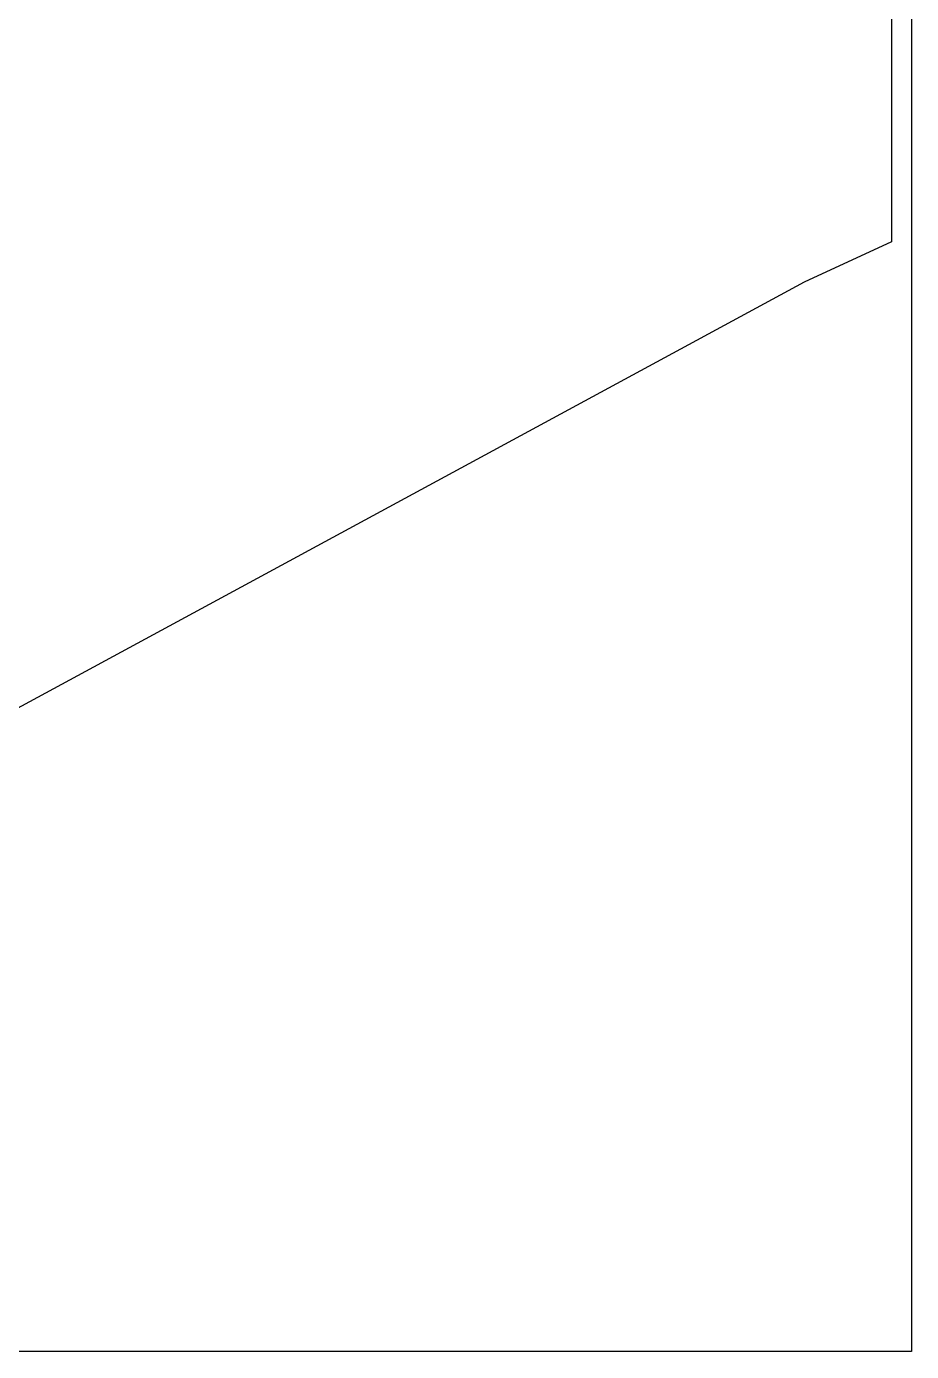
# Model space of a CAD drawing. Extents: x -67 to 553, y 0 to 8091.
# Drawn here: x 288.3 to 530.9, y 3888.2 to 4251.4 of the extents above; entities that cross this region are included whole.
import ezdxf

# ---------------------------------------------------------------- set-up
doc = ezdxf.new("R2010")
doc.units = 0

msp = doc.modelspace()

# ---------------------------------------------------------------- linework, layer by layer
at = {"layer": 'Calque_1'}
for p, q in [((530.912, 4660.28), (530.912, 3888.15)), ((525.413, 4656.97), (525.413, 4192.4)), ((525.413, 4192.4), (501.4455, 4181.3336)), ((501.4455, 4181.3336), (231.5235, 4035.1346)), ((530.912, 3888.15), (-20.0877, 3888.15))]:
    msp.add_line(p, q, dxfattribs=at)

doc.saveas('drawing.dxf')
